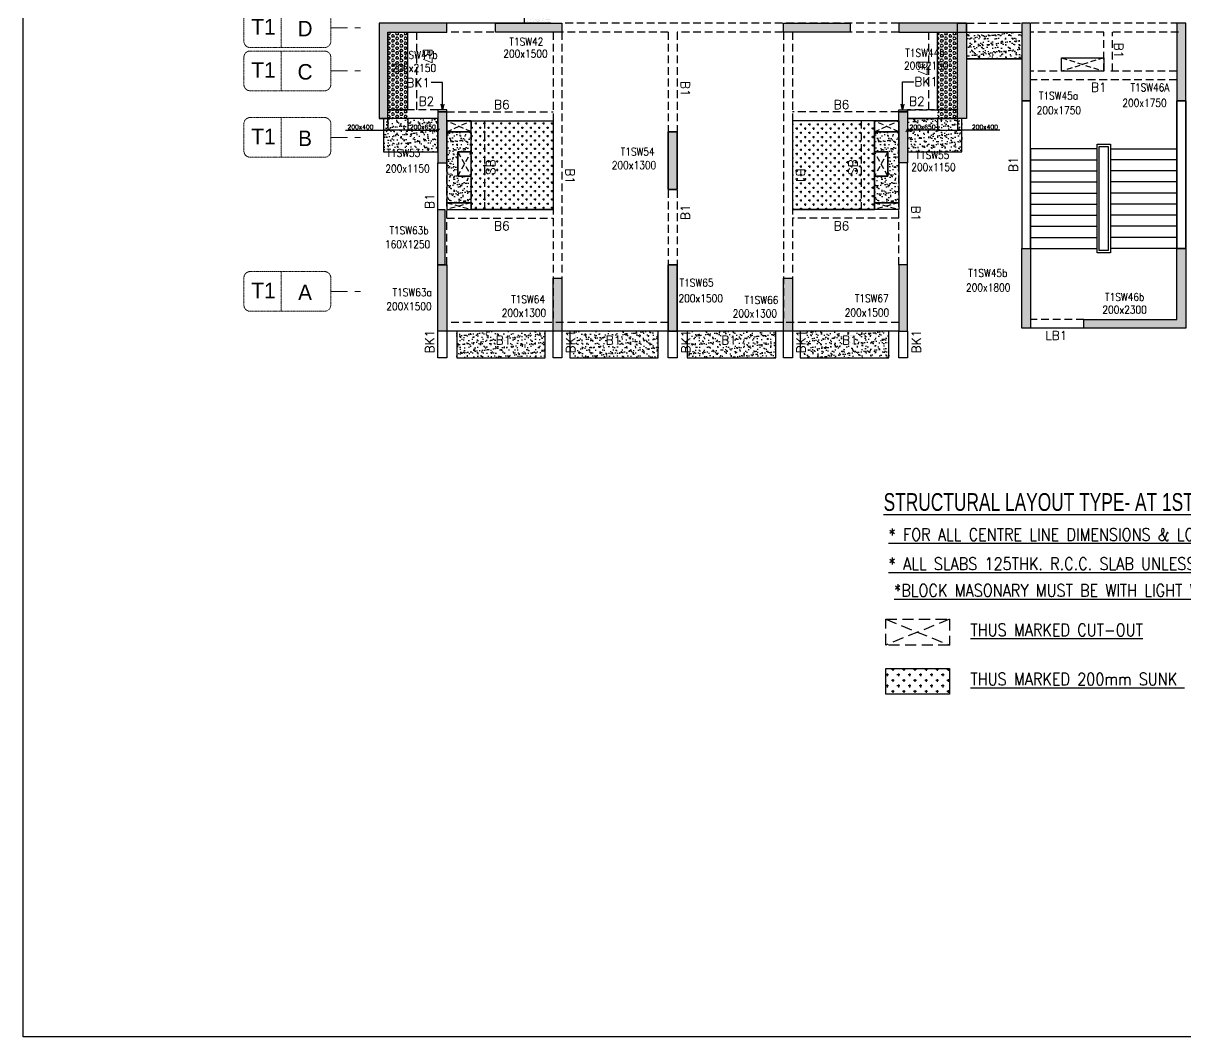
# Model space of a CAD drawing. Header units: millimetres. Extents: x 1078357 to 2594950, y -5122486 to -4636555.
# Drawn here: x 1220843 to 1247072, y -4684349 to -4661484 of the extents above; entities that cross this region are included whole.
import ezdxf
from ezdxf.enums import TextEntityAlignment as Align

# ---------------------------------------------------------------- set-up
doc = ezdxf.new("R2010")
doc.units = ezdxf.units.MM
doc.header["$PDMODE"] = 35
for name, pattern in [('CONTINOUS', [0]), ('DGN STYLE 7', [8.34, 3.75, -1.67, 1.25, -1.67]), ('HIDDEN', [0.375, 0.25, -0.125]), ('New Retail block$0$CONTINOUS', [0])]:
    doc.linetypes.add(name, pattern=pattern)
doc.layers.get('0').update_dxf_attribs({"lineweight": 0})
doc.layers.get('Defpoints').update_dxf_attribs({"lineweight": 0})
for name, color, linetype in [('B-200x325', 201, 'HIDDEN'), ('B-200x400', 44, 'HIDDEN'), ('DROP SLAB', 8, 'Continuous'), ('NON STR. RCC WALL', 6, 'Continuous'), ('S TEXT', 7, 'Continuous'), ('S-BEAM', 3, 'HIDDEN'), ('S-BEAM NO.', 6, 'Continuous'), ('S-COLUMN', 1, 'Continuous'), ('S-COLUMN_START', 4, 'Continuous'), ('S-CUTOUT', 8, 'HIDDEN'), ('S-LEGEND', 7, 'Continuous'), ('S-SLAB-PROJECTION', 54, 'New Retail block$0$CONTINOUS'), ('S-STAIR', 31, 'Continuous'), ('SLAB FOLD', 8, 'Continuous')]:
    doc.layers.add(name, color=color, linetype=linetype)
for name, color, linetype, lineweight in [('Boundary', 40, 'Continuous', 30), ('COL. NO.', 30, 'Continuous', 25), ('COL. SIZE', 7, 'Continuous', 25), ('DIM', 9, 'Continuous', 25), ('GRID LINE', 8, 'Continuous', 0), ('GRID NO', 8, 'DGN STYLE 7', 13), ('HATCH', 8, 'Continuous', 30)]:
    doc.layers.add(name, color=color, linetype=linetype, lineweight=lineweight)
doc.styles.add('Roman', font='romans')
doc.styles.add('ROMANS', font='romans.shx', dxfattribs={"width": 0.85})
doc.styles.add('SANSSERIF', font='sas_____.pfb')
doc.styles.get("Standard").update_dxf_attribs({"font": 'Adani Regular.ttf', "height": 500})
doc.dimstyles.new('HARESH', dxfattribs={"dimtxt": 150, "dimasz": 75, "dimexe": 0, "dimexo": 0, "dimgap": 25, "dimtad": 1, "dimdec": 0, "dimdsep": 46, "dimtxsty": 'Roman', "dimblk": 'OBLIQUE', "dimcen": 225, "dimdle": 25, "dimclrd": 2, "dimclre": 2, "dimclrt": 7, "dimadec": 8, "dimazin": 1, "dimtfac": 1, "dimtdec": 0, "dimtmove": 0, "dimatfit": 0, "dimfxl": 1, "dimlwd": -1, "dimlwe": -1, "dimarcsym": 0})
pattern_1 = [(180, (-961552.69, 4897509.017), (-7e-15, -54.99261315), [31.75, -63.5]), (300, (-961552.69, 4897509.017), (47.625, 27.49630658), [31.75, -63.5]), (240, (-961584.44, 4897509.017), (47.625, -27.49630658), [31.75, -63.5])]

# ---------------------------------------------------------------- blocks, each defined once
blk = doc.blocks.new('_Oblique')
at = {"color": 0, "linetype": 'ByBlock', "lineweight": -2}
blk.add_line((-0.5, -0.5), (0.5, 0.5), dxfattribs=at)
blk = doc.blocks.new('*D1111')
at = {"layer": 'Defpoints', "color": 0, "ltscale": 700, "transparency": 16777216}
for p in [(1229072, -4663634, 0), (1229522, -4663634, 0), (1229072, -4663900)]:
    blk.add_point(p, dxfattribs=at)
at = {"layer": 'DIM', "color": 2, "ltscale": 700, "transparency": 16777216}
for p, q in [((1229072, -4663634), (1229072, -4663900)), ((1229522, -4663634), (1229522, -4663900)), ((1228116, -4663900), (1229072, -4663900)), ((1229072, -4663900), (1228997, -4663900)), ((1229522, -4663900), (1229072, -4663900)), ((1229522, -4663900), (1229072, -4663900)), ((1229522, -4663900), (1229597, -4663900))]:
    blk.add_line(p, q, dxfattribs=at)
at = {"layer": 'DIM', "color": 2, "ltscale": 700, "transparency": 16777216, "xscale": 75, "yscale": 75, "zscale": 75}
blk.add_blockref('_Oblique', (1229072, -4663900), dxfattribs=at)
at = {"layer": 'DIM', "color": 2, "ltscale": 700, "transparency": 16777216, "xscale": 75, "yscale": 75, "zscale": 75, "rotation": 180}
blk.add_blockref('_Oblique', (1229522, -4663900), dxfattribs=at)
at = {"layer": 'DIM', "color": 7, "ltscale": 700, "transparency": 16777216, "insert": (1228452, -4663825), "char_height": 150, "attachment_point": 5, "style": 'Roman'}
blk.add_mtext('{\\H0.666667x;200x400}', dxfattribs=at)
blk = doc.blocks.new('*D1112')
at = {"layer": 'Defpoints', "color": 0, "ltscale": 700, "transparency": 16777216}
for p in [(1229522, -4663634), (1230197, -4663634, 0), (1230197, -4663900)]:
    blk.add_point(p, dxfattribs=at)
at = {"layer": 'DIM', "color": 2, "ltscale": 700, "transparency": 16777216}
for p, q in [((1229522, -4663634), (1229522, -4663900)), ((1230197, -4663634), (1230197, -4663900)), ((1229497, -4663900), (1230222, -4663900))]:
    blk.add_line(p, q, dxfattribs=at)
at = {"layer": 'DIM', "color": 2, "ltscale": 700, "transparency": 16777216, "xscale": 75, "yscale": 75, "zscale": 75, "rotation": 180}
blk.add_blockref('_Oblique', (1229522, -4663900), dxfattribs=at)
at = {"layer": 'DIM', "color": 2, "ltscale": 700, "transparency": 16777216, "xscale": 75, "yscale": 75, "zscale": 75}
blk.add_blockref('_Oblique', (1230197, -4663900), dxfattribs=at)
at = {"layer": 'DIM', "color": 7, "ltscale": 700, "transparency": 16777216, "insert": (1229859, -4663825), "char_height": 150, "attachment_point": 5, "style": 'Roman'}
blk.add_mtext('{\\H0.666667x;200x650}', dxfattribs=at)
blk = doc.blocks.new('*D1113')
at = {"layer": 'Defpoints', "color": 0, "ltscale": 700, "transparency": 16777216}
for p in [(1241471, -4663634, 0), (1241921, -4663634, 0), (1241921, -4663900)]:
    blk.add_point(p, dxfattribs=at)
at = {"layer": 'DIM', "color": 2, "ltscale": 700, "transparency": 16777216}
for p, q in [((1241471, -4663634), (1241471, -4663900)), ((1241921, -4663634), (1241921, -4663900)), ((1241471, -4663900), (1241396, -4663900)), ((1241471, -4663900), (1241921, -4663900)), ((1241471, -4663900), (1241921, -4663900)), ((1241921, -4663900), (1241996, -4663900)), ((1242878, -4663900), (1241921, -4663900))]:
    blk.add_line(p, q, dxfattribs=at)
at = {"layer": 'DIM', "color": 2, "ltscale": 700, "transparency": 16777216, "xscale": 75, "yscale": 75, "zscale": 75}
blk.add_blockref('_Oblique', (1241471, -4663900), dxfattribs=at)
at = {"layer": 'DIM', "color": 2, "ltscale": 700, "transparency": 16777216, "xscale": 75, "yscale": 75, "zscale": 75, "rotation": 180}
blk.add_blockref('_Oblique', (1241921, -4663900), dxfattribs=at)
at = {"layer": 'DIM', "color": 7, "ltscale": 700, "transparency": 16777216, "insert": (1242541, -4663825), "char_height": 150, "attachment_point": 5, "style": 'Roman'}
blk.add_mtext('{\\H0.666667x;200x400}', dxfattribs=at)
blk = doc.blocks.new('*D1114')
at = {"layer": 'Defpoints', "color": 0, "ltscale": 700, "transparency": 16777216}
for p in [(1240796, -4663634, 0), (1241471, -4663634), (1240796, -4663900)]:
    blk.add_point(p, dxfattribs=at)
at = {"layer": 'DIM', "color": 2, "ltscale": 700, "transparency": 16777216}
for p, q in [((1240796, -4663634), (1240796, -4663900)), ((1241471, -4663634), (1241471, -4663900)), ((1241496, -4663900), (1240771, -4663900))]:
    blk.add_line(p, q, dxfattribs=at)
at = {"layer": 'DIM', "color": 2, "ltscale": 700, "transparency": 16777216, "xscale": 75, "yscale": 75, "zscale": 75, "rotation": 180}
blk.add_blockref('_Oblique', (1240796, -4663900), dxfattribs=at)
at = {"layer": 'DIM', "color": 2, "ltscale": 700, "transparency": 16777216, "xscale": 75, "yscale": 75, "zscale": 75}
blk.add_blockref('_Oblique', (1241471, -4663900), dxfattribs=at)
at = {"layer": 'DIM', "color": 7, "ltscale": 700, "transparency": 16777216, "insert": (1241134, -4663825), "char_height": 150, "attachment_point": 5, "style": 'Roman'}
blk.add_mtext('{\\H0.666667x;200x650}', dxfattribs=at)
blk = doc.blocks.new('Tower grid nomenclature-ex')
at = {"layer": 'GRID NO'}
blk.add_lwpolyline([(-1250, -600), (1750, -600, 0.414214), (2000, -350), (2000, 750, 0.414214), (1750, 1000), (-1250, 1000, 0.414214), (-1500, 750), (-1500, -350, 0.414214)], format="xyb", close=True, dxfattribs=at)
blk.add_lwpolyline([(0, 1000), (0, -600)], dxfattribs=at)
at = {"layer": 'GRID NO', "flags": 8}
for p in [(-1235, 400), (1788, 400)]:
    blk.add_attdef('GRID', text='', height=625, dxfattribs=at).set_placement(p, align=Align.MIDDLE_CENTER)

msp = doc.modelspace()

# ---------------------------------------------------------------- hatches: boundary and pattern name
at = {"layer": 'DROP SLAB'}
h = msp.add_hatch(dxfattribs=at)
h.set_pattern_fill('CROSS', color=8, scale=15, angle=0.03079)
h.set_pattern_definition([(180.03079016, (-13006467.31, 56225363.92), (-95.19879988, -95.30117261), [47.625, -142.875]), (270.03079016, (-13006491.13, 56225387.72), (95.30117261, -95.19879988), [47.625, -142.875])])
h.paths.add_polyline_path([(1230946.6, -4663684.3), (1232796.5, -4663684.3), (1232796.5, -4665684.1), (1230946.6, -4665684.1)])
h = msp.add_hatch(dxfattribs=at)
h.set_pattern_fill('CROSS', color=8, scale=15, angle=0.03079)
h.set_pattern_definition([(180.03079016, (-11909242.59, 51541344.73), (-95.19879988, -95.30117261), [47.625, -142.875]), (270.03079016, (-11909266.42, 51541368.53), (95.30117261, -95.19879988), [47.625, -142.875])])
h.paths.add_polyline_path([(1240046.6, -4663684.3), (1238196.5, -4663684.3), (1238196.5, -4665684.1), (1240046.6, -4665684.1)])
at = {"layer": 'HATCH'}
h = msp.add_hatch(dxfattribs=at)
h.set_pattern_fill('AR-SAND', color=8, scale=3, angle=179.97015)
h.set_pattern_definition([(37.4701541, (-2684936.36, 14021804.97), (-4.72361136, 146.8264517), [0, -115.824, 0, -129.54, 0, -123.825]), (7.4701541, (-2684936.36, 14021804.97), (134.9689868, 214.9772528), [0, -62.484, 0, -104.394, 0, -40.005]), (327.4701541, (-2685030.08, 14021805.02), (237.2979035, 0.3075449), [0, -38.1, 0, -137.16, 0, -179.07]), (317.4701541, (-2685030.08, 14021805.02), (229.1017424, 66.759465), [0, -19.05, 0, -89.916, 0, -102.87])])
h.paths.add_polyline_path([(1232746.9, -4659484.5), (1232146.9, -4659484.5), (1232146.9, -4661484.5), (1232746.9, -4661484.5)])
at = {"layer": 'HATCH', "ltscale": 1000}
h = msp.add_hatch(dxfattribs=at)
h.set_pattern_fill('HEX', color=8, scale=10, angle=180)
h.set_pattern_definition(pattern_1)
h.paths.add_polyline_path([(1229521.8, -4661695), (1229071.7, -4661695), (1229071.7, -4663634.2), (1229521.8, -4663634.2)])
h = msp.add_hatch(dxfattribs=at)
h.set_pattern_fill('HEX', color=8, scale=10, angle=180)
h.set_pattern_definition(pattern_1)
h.paths.add_polyline_path([(1241921.4, -4663634.4), (1241471.4, -4663634.4), (1241471.7, -4661684.4), (1241921.7, -4661684.4)])
at = {"layer": 'HATCH'}
h = msp.add_hatch(dxfattribs=at)
h.set_pattern_fill('AR-SAND', color=8, scale=3, angle=179.97015)
h.set_pattern_definition([(37.4701541, (-2694911.36, 14021004.97), (-4.72361136, 146.8264517), [0, -115.824, 0, -129.54, 0, -123.825]), (7.4701541, (-2694911.36, 14021004.97), (134.9689868, 214.9772528), [0, -62.484, 0, -104.394, 0, -40.005]), (327.4701541, (-2695005.08, 14021005.02), (237.2979035, 0.3075449), [0, -38.1, 0, -137.16, 0, -179.07]), (317.4701541, (-2695005.08, 14021005.02), (229.1017424, 66.759465), [0, -19.05, 0, -89.916, 0, -102.87])])
h.paths.add_polyline_path([(1243371.9, -4661684.3), (1242121.9, -4661684.3), (1242121.9, -4662284.5), (1243371.9, -4662284.5)])
h = msp.add_hatch(dxfattribs=at)
h.set_pattern_fill('AR-SAND', color=8, scale=3, angle=179.97015)
h.set_pattern_definition([(37.4701541, (-2695436.37, 14019055.06), (-4.72361136, 146.8264517), [0, -115.824, 0, -129.54, 0, -123.825]), (7.4701541, (-2695436.37, 14019055.06), (134.9689868, 214.9772528), [0, -62.484, 0, -104.394, 0, -40.005]), (327.4701541, (-2695530.1, 14019055.11), (237.2979035, 0.3075449), [0, -38.1, 0, -137.16, 0, -179.07]), (317.4701541, (-2695530.1, 14019055.1), (229.1017424, 66.759465), [0, -19.05, 0, -89.916, 0, -102.87])])
h.paths.add_polyline_path([(1230196.9, -4663634.3), (1228971.6, -4663634.3), (1228971.6, -4664384.3), (1230196.9, -4664384.3)])
h = msp.add_hatch(dxfattribs=at)
h.set_pattern_fill('AR-SAND', color=8, scale=3, angle=179.97015)
h.set_pattern_definition([(37.4701541, (-2707261.37, 14019055.05), (-4.72361136, 146.8264517), [0, -115.824, 0, -129.54, 0, -123.825]), (7.4701541, (-2707261.37, 14019055.05), (134.9689868, 214.9772528), [0, -62.484, 0, -104.394, 0, -40.005]), (327.4701541, (-2707355.1, 14019055.1), (237.2979035, 0.3075449), [0, -38.1, 0, -137.16, 0, -179.07]), (317.4701541, (-2707355.1, 14019055.1), (229.1017424, 66.759465), [0, -19.05, 0, -89.916, 0, -102.87])])
h.paths.add_polyline_path([(1242021.6, -4663634.4), (1240796.9, -4663634.4), (1240796.9, -4664384.3), (1242021.6, -4664384.3)])
h = msp.add_hatch(dxfattribs=at)
h.set_pattern_fill('AR-SAND', color=8, scale=3, angle=180.02985)
h.set_pattern_definition([(37.47015413, (-3791436.41, 18703074.26), (-4.72361136, 146.8264517), [0, -115.824, 0, -129.54, 0, -123.825]), (7.4701541, (-3791436.4, 18703074.26), (134.9689868, 214.9772528), [0, -62.484, 0, -104.394, 0, -40.005]), (327.4701541, (-3791530.13, 18703074.31), (237.2979035, 0.3075449), [0, -38.1, 0, -137.16, 0, -179.07]), (317.4701541, (-3791530.13, 18703074.3), (229.1017424, 66.759465), [0, -19.05, 0, -89.916, 0, -102.87])])
h.paths.add_polyline_path([(1230396.6, -4665534.4), (1230946.6, -4665534.4), (1230946.6, -4664934.3), (1230646.6, -4664934.3), (1230646.6, -4664384.4), (1230946.6, -4664384.4), (1230946.6, -4663934.4), (1230396.6, -4663934.4)])
h = msp.add_hatch(dxfattribs=at)
h.set_pattern_fill('AR-SAND', color=8, scale=3, angle=359.97015)
h.set_pattern_definition([(37.47015413, (-3781786.62, 18703074.26), (-4.72361136, 146.8264517), [0, -115.824, 0, -129.54, 0, -123.825]), (7.4701541, (-3781786.62, 18703074.26), (134.9689868, 214.9772528), [0, -62.484, 0, -104.394, 0, -40.005]), (327.4701541, (-3781880.35, 18703074.31), (237.2979035, 0.3075449), [0, -38.1, 0, -137.16, 0, -179.07]), (317.4701541, (-3781880.35, 18703074.3), (229.1017424, 66.759465), [0, -19.05, 0, -89.916, 0, -102.87])])
h.paths.add_polyline_path([(1240596.5, -4665534.4), (1240046.5, -4665534.4), (1240046.5, -4664934.3), (1240346.5, -4664934.3), (1240346.5, -4664384.4), (1240046.5, -4664384.4), (1240046.5, -4663934.4), (1240596.5, -4663934.4)])
h = msp.add_hatch(dxfattribs=at)
h.set_pattern_fill('AR-SAND', color=8, scale=3, angle=179.97015)
h.set_pattern_definition([(37.47015413, (-3784911.08, 18703074.25), (-4.72361136, 146.8264517), [0, -115.824, 0, -129.54, 0, -123.825]), (7.4701541, (-3784911.08, 18703074.25), (134.9689868, 214.9772528), [0, -62.484, 0, -104.394, 0, -40.005]), (327.4701541, (-3785004.81, 18703074.3), (237.2979035, 0.3075449), [0, -38.1, 0, -137.16, 0, -179.07]), (317.4701541, (-3785004.81, 18703074.3), (229.1017424, 66.759465), [0, -19.05, 0, -89.916, 0, -102.87])])
h.paths.add_polyline_path([(1232621.9, -4668434.4), (1230621.9, -4668434.4), (1230621.9, -4669034.4), (1232621.9, -4669034.4)])
h = msp.add_hatch(dxfattribs=at)
h.set_pattern_fill('AR-SAND', color=8, scale=3, angle=179.97015)
h.set_pattern_definition([(37.47015413, (-3787461.08, 18703074.25), (-4.72361136, 146.8264517), [0, -115.824, 0, -129.54, 0, -123.825]), (7.4701541, (-3787461.08, 18703074.25), (134.9689868, 214.9772528), [0, -62.484, 0, -104.394, 0, -40.005]), (327.4701541, (-3787554.81, 18703074.3), (237.2979035, 0.3075449), [0, -38.1, 0, -137.16, 0, -179.07]), (317.4701541, (-3787554.81, 18703074.3), (229.1017424, 66.759465), [0, -19.05, 0, -89.916, 0, -102.87])])
h.paths.add_polyline_path([(1235171.9, -4668434.4), (1233171.9, -4668434.4), (1233171.9, -4669034.4), (1235171.9, -4669034.4)])
h = msp.add_hatch(dxfattribs=at)
h.set_pattern_fill('AR-SAND', color=8, scale=3, angle=179.97015)
h.set_pattern_definition([(37.47015413, (-3790111.08, 18703074.25), (-4.72361136, 146.8264517), [0, -115.824, 0, -129.54, 0, -123.825]), (7.4701541, (-3790111.08, 18703074.25), (134.9689868, 214.9772528), [0, -62.484, 0, -104.394, 0, -40.005]), (327.4701541, (-3790204.81, 18703074.3), (237.2979035, 0.3075449), [0, -38.1, 0, -137.16, 0, -179.07]), (317.4701541, (-3790204.81, 18703074.3), (229.1017424, 66.759465), [0, -19.05, 0, -89.916, 0, -102.87])])
h.paths.add_polyline_path([(1237821.9, -4668434.4), (1235821.9, -4668434.4), (1235821.9, -4669034.4), (1237821.9, -4669034.4)])
h = msp.add_hatch(dxfattribs=at)
h.set_pattern_fill('AR-SAND', color=8, scale=3, angle=179.97015)
h.set_pattern_definition([(37.47015413, (-3792661.08, 18703074.25), (-4.72361136, 146.8264517), [0, -115.824, 0, -129.54, 0, -123.825]), (7.4701541, (-3792661.08, 18703074.25), (134.9689868, 214.9772528), [0, -62.484, 0, -104.394, 0, -40.005]), (327.4701541, (-3792754.81, 18703074.3), (237.2979035, 0.3075449), [0, -38.1, 0, -137.16, 0, -179.07]), (317.4701541, (-3792754.81, 18703074.3), (229.1017424, 66.759465), [0, -19.05, 0, -89.916, 0, -102.87])])
h.paths.add_polyline_path([(1240371.9, -4668434.4), (1238371.9, -4668434.4), (1238371.9, -4669034.4), (1240371.9, -4669034.4)])
at = {"layer": 'HATCH', "ltscale": 1000}
h = msp.add_hatch(dxfattribs=at)
h.set_pattern_fill('CROSS', color=8, scale=500, angle=180)
h.set_pattern_definition([(180, (2719118.66, -4078935.1), (-125, -125), [62.5, -187.5]), (270, (2719087.41, -4078903.85), (125, -125), [62.5, -187.5])])
h.paths.add_polyline_path([(1240302.9, -4676040), (1241738.4, -4676040), (1241738.4, -4676621.4), (1240302.9, -4676621.4)])
at = {"layer": 'S-COLUMN', "lineweight": 25, "extrusion": (1.00316e-06, -2.11765e-11, 1)}
h = msp.add_hatch(color=1, dxfattribs=at)
h.dxf.hatch_style = 1
h.paths.add_polyline_path([(1229071.7, -4661684.4), (1230396.7, -4661684.4), (1230396.7, -4661484.4), (1228871.7, -4661484.4), (1228871.7, -4663634.4), (1229071.7, -4663634.4)])
at = {"layer": 'S-COLUMN', "lineweight": 25}
h = msp.add_hatch(color=1, dxfattribs=at)
h.dxf.hatch_style = 1
h.paths.add_polyline_path([(1231496.7, -4661484.4), (1232996.7, -4661484.4), (1232996.7, -4661684.4), (1231496.7, -4661684.4)])
h = msp.add_hatch(color=1, dxfattribs=at)
h.dxf.hatch_style = 1
h.paths.add_polyline_path([(1237996.7, -4661484.4), (1239496.7, -4661484.4), (1239496.7, -4661684.4), (1237996.7, -4661684.4)])
h = msp.add_hatch(color=1, dxfattribs=at)
h.dxf.hatch_style = 1
h.paths.add_polyline_path([(1241921.7, -4661484.4), (1242121.7, -4661484.4), (1242121.7, -4663634.4), (1241921.7, -4663634.4)])
h = msp.add_hatch(color=1, dxfattribs=at)
h.dxf.hatch_style = 1
h.paths.add_polyline_path([(1243571.7, -4663234.4), (1243571.7, -4661484.4), (1243371.7, -4661484.4), (1243371.7, -4663234.4), (1243571.7, -4663234.4)], is_closed=False)
h = msp.add_hatch(color=1, dxfattribs=at)
h.dxf.hatch_style = 1
h.paths.add_polyline_path([(1246871.7, -4661484.4), (1246871.7, -4663234.4), (1247071.7, -4663234.4), (1247071.7, -4661484.4), (1246871.7, -4661484.4)], is_closed=False)
at = {"layer": 'S-COLUMN', "lineweight": 25, "extrusion": (1.00316e-06, -2.11765e-11, 1)}
h = msp.add_hatch(color=1, dxfattribs=at)
h.dxf.hatch_style = 1
h.paths.add_polyline_path([(1230396.7, -4663484.4), (1230196.7, -4663484.4), (1230196.7, -4664634.4), (1230396.7, -4664634.4)])
at = {"layer": 'S-COLUMN', "lineweight": 25, "extrusion": (-1.00316e-06, -1.91639e-11, 1)}
h = msp.add_hatch(color=1, dxfattribs=at)
h.dxf.hatch_style = 1
h.paths.add_polyline_path([(1240596.7, -4663484.4), (1240796.7, -4663484.4), (1240796.7, -4664634.4), (1240596.7, -4664634.4)])
at = {"layer": 'S-COLUMN', "lineweight": 25, "extrusion": (1.00316e-06, -2.11765e-11, 1)}
h = msp.add_hatch(color=1, dxfattribs=at)
h.dxf.hatch_style = 1
h.paths.add_polyline_path([(1235596.7, -4663934.4), (1235396.7, -4663934.4), (1235396.7, -4665234.4), (1235596.7, -4665234.4)])
at = {"layer": 'S-COLUMN', "lineweight": 25, "extrusion": (-1.00316e-06, -1.91639e-11, 1)}
h = msp.add_hatch(color=1, dxfattribs=at)
h.dxf.hatch_style = 1
h.paths.add_polyline_path([(1235396.7, -4663934.4), (1235596.7, -4663934.4), (1235596.7, -4665234.4), (1235396.7, -4665234.4)])
at = {"layer": 'S-COLUMN', "lineweight": 25, "extrusion": (1.00316e-06, -2.11765e-11, 1)}
h = msp.add_hatch(color=1, dxfattribs=at)
h.dxf.hatch_style = 1
h.paths.add_polyline_path([(1230356.7, -4666934.4), (1230196.7, -4666934.4), (1230196.7, -4665684.2), (1230356.7, -4665684.2)])
at = {"layer": 'S-COLUMN', "lineweight": 25}
h = msp.add_hatch(color=1, dxfattribs=at)
h.dxf.hatch_style = 1
h.paths.add_polyline_path([(1243571.7, -4668364.4), (1243571.7, -4666564.4), (1243371.7, -4666564.4), (1243371.7, -4668364.4)])
h = msp.add_hatch(color=1, dxfattribs=at)
h.dxf.hatch_style = 1
h.paths.add_polyline_path([(1247071.7, -4668364.4), (1247071.7, -4666564.4), (1246871.7, -4666564.4), (1246871.7, -4668164.4), (1244771.7, -4668164.4), (1244771.7, -4668364.4)])
at = {"layer": 'S-COLUMN', "lineweight": 25, "extrusion": (1.00316e-06, -2.11765e-11, 1)}
h = msp.add_hatch(color=1, dxfattribs=at)
h.dxf.hatch_style = 1
h.paths.add_polyline_path([(1230396.7, -4668434.4), (1230196.7, -4668434.4), (1230196.7, -4666934.4), (1230396.7, -4666934.4)])
at = {"layer": 'S-COLUMN', "lineweight": 25, "extrusion": (-1.00316e-06, -1.91639e-11, 1)}
h = msp.add_hatch(color=1, dxfattribs=at)
h.dxf.hatch_style = 1
h.paths.add_polyline_path([(1235396.7, -4668434.4), (1235596.7, -4668434.4), (1235596.7, -4666934.4), (1235396.7, -4666934.4)])
at = {"layer": 'S-COLUMN', "lineweight": 25, "extrusion": (1.00316e-06, -2.11765e-11, 1)}
h = msp.add_hatch(color=1, dxfattribs=at)
h.dxf.hatch_style = 1
h.paths.add_polyline_path([(1235596.7, -4668434.4), (1235396.7, -4668434.4), (1235396.7, -4666934.4), (1235596.7, -4666934.4)])
at = {"layer": 'S-COLUMN', "lineweight": 25, "extrusion": (-1.00316e-06, -1.91639e-11, 1)}
h = msp.add_hatch(color=1, dxfattribs=at)
h.dxf.hatch_style = 1
h.paths.add_polyline_path([(1240596.7, -4668434.4), (1240796.7, -4668434.4), (1240796.7, -4666934.4), (1240596.7, -4666934.4)])
at = {"layer": 'S-COLUMN', "lineweight": 25}
h = msp.add_hatch(color=1, dxfattribs=at)
h.dxf.hatch_style = 1
h.paths.add_polyline_path([(1232996.7, -4667234.4), (1232996.7, -4668434.4), (1232796.7, -4668434.4), (1232796.7, -4667234.4)])
h = msp.add_hatch(color=1, dxfattribs=at)
h.dxf.hatch_style = 1
h.paths.add_polyline_path([(1238196.7, -4667234.4), (1238196.7, -4668434.4), (1237996.7, -4668434.4), (1237996.7, -4667234.4)])
at = {"layer": 'S-COLUMN_START', "lineweight": 25}
h = msp.add_hatch(color=256, dxfattribs=at)
h.dxf.hatch_style = 1
h.paths.add_polyline_path([(1240596.7, -4661684.4), (1242121.7, -4661684.4), (1242121.7, -4661484.4), (1240596.7, -4661484.4)])

# ---------------------------------------------------------------- linework, layer by layer
at = {"layer": 'B-200x400', "linetype": 'HIDDEN', "ltscale": 500}
for p, q in [((1229521.8, -4663434.4, 0), (1229071.8, -4663434.4, 0)), ((1241471.4, -4663434.4, 0), (1241921.4, -4663434.4, 0))]:
    msp.add_line(p, q, dxfattribs=at)
at = {"layer": 'B-200x400', "linetype": 'ByBlock', "ltscale": 500}
for p, q in [((1229521.8, -4663634.4, 0), (1229071.8, -4663634.4, 0)), ((1241471.4, -4663634.4, 0), (1241921.4, -4663634.4, 0))]:
    msp.add_line(p, q, dxfattribs=at)
at = {"layer": 'Boundary', "ltscale": 700, "elevation": 0}
msp.add_lwpolyline([(1220842.9, -4636994.1), (1327544.7, -4636994.1), (1327544.7, -4684348.8), (1220842.9, -4684348.8)], close=True, dxfattribs=at)
at = {"layer": 'DROP SLAB', "color": 3, "linetype": 'CONTINOUS', "ltscale": 500, "elevation": 0}
for points in [[(1244271.9, -4662264.3), (1245221.9, -4662264.3), (1245221.9, -4662564.4), (1244271.9, -4662564.4)], [(1230396.8, -4663934.4), (1230946.6, -4663934.4), (1230946.6, -4663684.4), (1230396.8, -4663684.4)], [(1230946.6, -4663684.3), (1232796.5, -4663684.3), (1232796.5, -4665684.1), (1230946.6, -4665684.1)], [(1240046.6, -4663684.3), (1238196.5, -4663684.3), (1238196.5, -4665684.1), (1240046.6, -4665684.1)], [(1240596.4, -4663934.4), (1240046.5, -4663934.4), (1240046.5, -4663684.4), (1240596.4, -4663684.4)], [(1230646.6, -4664934.4), (1230946.6, -4664934.4), (1230946.6, -4664384.4), (1230646.6, -4664384.4)], [(1240346.5, -4664934.4), (1240046.5, -4664934.4), (1240046.5, -4664384.4), (1240346.5, -4664384.4)], [(1230396.6, -4665684.1), (1230946.6, -4665684.1), (1230946.6, -4665534.4), (1230396.6, -4665534.4)], [(1240596.5, -4665684.1), (1240046.5, -4665684.1), (1240046.5, -4665534.4), (1240596.5, -4665534.4)]]:
    msp.add_lwpolyline(points, close=True, dxfattribs=at)
at = {"layer": 'GRID LINE', "linetype": 'DGN STYLE 7', "ltscale": 100, "elevation": 0}
for points in [[(1227781.5, -4661584.3), (1228588.5, -4661584.3)], [(1227781.5, -4662559.3), (1228588.5, -4662559.3)], [(1227781.5, -4664059.3), (1228588.5, -4664059.3)], [(1227781.5, -4667534.3), (1228588.5, -4667534.3)]]:
    msp.add_lwpolyline(points, dxfattribs=at)
at = {"layer": 'NON STR. RCC WALL', "elevation": 0}
for points in [[(1243571.4, -4666564.4), (1243571.7, -4663234.4), (1243372.2, -4663234.4), (1243371.9, -4666564.4)], [(1247071.4, -4666564.4), (1247071.7, -4663234.4), (1246872.2, -4663234.4), (1246871.9, -4666564.4)]]:
    msp.add_lwpolyline(points, close=True, dxfattribs=at)
at = {"layer": 'S-BEAM', "linetype": 'CONTINOUS', "ltscale": 700}
for p, q in [((1232746.9, -4661484.4, 0), (1230396.9, -4661484.4, 0)), ((1242121.8, -4661684.3, 0), (1243371.8, -4661684.3, 0)), ((1230196.9, -4663634.3, 0), (1228871.9, -4663634.3, 0)), ((1230196.6, -4663634.4, 0), (1229521.8, -4663634.4, 0)), ((1240796.6, -4663634.4, 0), (1241471.4, -4663634.4, 0)), ((1230196.9, -4666934.3, 0), (1230196.9, -4664634.3, 0)), ((1240796.9, -4666934.3, 0), (1240796.9, -4664634.3, 0)), ((1230196.6, -4669034.4, 0), (1230196.6, -4668434.4, 0)), ((1230396.6, -4668434.4, 0), (1230396.6, -4669034.4, 0)), ((1235396.9, -4668434.3, 0), (1230396.9, -4668434.3, 0)), ((1232796.6, -4669034.4, 0), (1232796.6, -4668434.4, 0)), ((1232996.6, -4668434.4, 0), (1232996.6, -4669034.4, 0)), ((1235396.6, -4669034.3, 0), (1235396.6, -4668434.3, 0)), ((1235596.6, -4668434.3, 0), (1235596.6, -4669034.3, 0)), ((1240596.9, -4668434.3, 0), (1235596.9, -4668434.3, 0)), ((1237996.6, -4669034.4, 0), (1237996.6, -4668434.4, 0)), ((1238196.6, -4668434.4, 0), (1238196.6, -4669034.4, 0)), ((1240596.6, -4669034.4, 0), (1240596.6, -4668434.4, 0)), ((1240796.6, -4668434.4, 0), (1240796.6, -4669034.4, 0)), ((1244771.9, -4668364.3, 0), (1243571.9, -4668364.3, 0)), ((1230396.6, -4669034.4, 0), (1230196.6, -4669034.4, 0)), ((1232996.6, -4669034.4, 0), (1232796.6, -4669034.4, 0)), ((1235596.6, -4669034.3, 0), (1235396.6, -4669034.3, 0)), ((1238196.6, -4669034.4, 0), (1237996.6, -4669034.4, 0)), ((1240796.6, -4669034.4, 0), (1240596.6, -4669034.4, 0))]:
    msp.add_line(p, q, dxfattribs=at)
at = {"layer": 'S-BEAM', "linetype": 'HIDDEN', "ltscale": 700}
for p, q in [((1240596.9, -4661484.4, 0), (1233046.9, -4661484.4, 0)), ((1242121.8, -4661484.3, 0), (1243371.8, -4661484.3, 0)), ((1246911.9, -4661484.3, 0), (1243571.9, -4661484.3, 0)), ((1235396.9, -4661684.4, 0), (1230396.9, -4661684.4, 0)), ((1232796.9, -4661684.4, 0), (1232796.9, -4668134.3, 0)), ((1232996.9, -4661684.4, 0), (1232996.9, -4668134.3, 0)), ((1235396.9, -4661684.4, 0), (1235396.9, -4663934.3, 0)), ((1240596.9, -4661684.4, 0), (1235596.9, -4661684.4, 0)), ((1235596.9, -4661684.4, 0), (1235596.9, -4663934.3, 0)), ((1237996.9, -4661684.4, 0), (1237996.9, -4668134.3, 0)), ((1238196.9, -4661684.4, 0), (1238196.9, -4668134.3, 0)), ((1245221.9, -4661684.3, 0), (1243571.9, -4661684.3, 0)), ((1245221.9, -4662564.4, 0), (1245221.9, -4661684.3, 0)), ((1246911.9, -4661684.3, 0), (1245371.9, -4661684.3, 0)), ((1245421.9, -4662564.4, 0), (1245421.9, -4661684.3, 0)), ((1245221.9, -4662564.4, 0), (1243571.9, -4662564.4, 0)), ((1246871.9, -4662564.4, 0), (1245371.9, -4662564.4, 0)), ((1246871.9, -4662764.4, 0), (1243571.9, -4662764.4, 0)), ((1230196.9, -4663434.3, 0), (1229071.9, -4663434.3, 0)), ((1230196.6, -4663434.4, 0), (1229521.8, -4663434.4, 0)), ((1240796.6, -4663434.4, 0), (1241471.4, -4663434.4, 0)), ((1241921.9, -4663434.4, 0), (1240796.9, -4663434.4, 0)), ((1230946.4, -4663684.6, 0), (1230946.4, -4665684.4, 0)), ((1231246.4, -4663684.6, 0), (1231246.4, -4665684.4, 0)), ((1239746.5, -4663684.3, 0), (1239746.5, -4665684.1, 0)), ((1235396.9, -4663934.3, 0), (1235396.9, -4666934.3, 0)), ((1235596.9, -4663934.3, 0), (1235596.9, -4666934.3, 0)), ((1230396.9, -4666934.3, 0), (1230396.9, -4664634.3, 0)), ((1240596.9, -4666934.3, 0), (1240596.9, -4664634.3, 0)), ((1244771.9, -4668164.3, 0), (1243571.9, -4668164.3, 0)), ((1235396.9, -4668234.3, 0), (1230396.9, -4668234.3, 0)), ((1240596.9, -4668234.3, 0), (1235596.9, -4668234.3, 0))]:
    msp.add_line(p, q, dxfattribs=at)
at = {"layer": 'S-BEAM', "linetype": 'Continuous', "ltscale": 700}
for p, q in [((1229521.8, -4663434.4, 0), (1229521.8, -4661695, 0)), ((1241471.4, -4663434.4, 0), (1241471.4, -4661695, 0)), ((1240796.5, -4663484.2, 0), (1240796.5, -4663434.2, 0)), ((1230396.8, -4663684.3, 0), (1232796.6, -4663684.3, 0)), ((1240596.4, -4663684.3, 0), (1238196.6, -4663684.3, 0)), ((1240046.6, -4665684.1, 0), (1240046.6, -4663684.3, 0)), ((1242121.9, -4663634.4, 0), (1240796.9, -4663634.4, 0)), ((1230396.6, -4665684.1, 0), (1232796.6, -4665684.1, 0)), ((1240596.6, -4665684.1, 0), (1238196.6, -4665684.1, 0))]:
    msp.add_line(p, q, dxfattribs=at)
at = {"layer": 'S-BEAM', "ltscale": 700}
for p, q in [((1229721.8, -4663434.4, 0), (1229721.8, -4661684.4, 0)), ((1241271.4, -4663434.4, 0), (1241271.4, -4661684.4, 0)), ((1230396.8, -4663484.3, 0), (1232796.6, -4663484.3, 0)), ((1240596.4, -4663484.3, 0), (1238196.6, -4663484.3, 0)), ((1230196.6, -4664434.3, 0), (1230196.6, -4664434.3, 0)), ((1230196.9, -4664434.3, 0), (1230196.9, -4664434.3, 0)), ((1230196.6, -4664634.3, 0), (1230197.3, -4664634.3, 0)), ((1230196.9, -4664634.3, 0), (1230197.6, -4664634.3, 0)), ((1230396.6, -4665884.1, 0), (1232796.6, -4665884.1, 0)), ((1240596.6, -4665884.1, 0), (1238196.6, -4665884.1, 0))]:
    msp.add_line(p, q, dxfattribs=at)
at = {"layer": 'S-BEAM', "linetype": 'ByBlock', "ltscale": 700}
msp.add_line((1240046.5, -4663684.3, 0), (1240046.5, -4665684.1, 0), dxfattribs=at)
at = {"layer": 'S-BEAM', "linetype": 'Continuous', "ltscale": 700, "elevation": 0}
for points in [[(1230397, -4663434), (1230196.9, -4663434), (1230196.9, -4663484.2), (1230397, -4663484.2)], [(1240796.9, -4663484.2), (1240596.9, -4663484.2), (1240596.9, -4663434), (1240796.9, -4663434)], [(1243571.7, -4663234.4), (1243371.7, -4663234.4), (1243371.7, -4666564.4), (1243571.7, -4666564.4)], [(1246871.7, -4663234.4), (1247071.7, -4663234.4), (1247071.7, -4666564.4), (1246871.7, -4666564.4)]]:
    msp.add_lwpolyline(points, close=True, dxfattribs=at)
at = {"layer": 'S-COLUMN', "color": 1, "lineweight": 25}
msp.add_line((1243371.7, -4663234.4, 0), (1243571.7, -4663234.4, 0), dxfattribs=at)
at = {"layer": 'S-COLUMN', "color": 1, "lineweight": 25, "extrusion": (1.00316e-06, -2.11765e-11, 1), "elevation": 1.2}
msp.add_lwpolyline([(1229071.7, -4661684.4), (1230396.7, -4661684.4), (1230396.7, -4661484.4), (1228871.7, -4661484.4), (1228871.7, -4663634.4), (1229071.7, -4663634.4), (1229071.7, -4661684.4)], dxfattribs=at)
at = {"layer": 'S-COLUMN', "color": 1, "lineweight": 25, "elevation": 0}
for points in [[(1231496.7, -4661484.4), (1232996.7, -4661484.4), (1232996.7, -4661684.4), (1231496.7, -4661684.4)], [(1237996.7, -4661484.4), (1239496.7, -4661484.4), (1239496.7, -4661684.4), (1237996.7, -4661684.4)], [(1241921.7, -4661484.4), (1242121.7, -4661484.4), (1242121.7, -4663634.4), (1241921.7, -4663634.4)], [(1243571.7, -4663234.4), (1243571.7, -4661484.4), (1243371.7, -4661484.4), (1243371.7, -4663234.4)], [(1241921.7, -4661684.4), (1242121.7, -4661684.4), (1242121.7, -4663634.4), (1241921.7, -4663634.4)], [(1232796.7, -4667234.4), (1232996.7, -4667234.4), (1232996.7, -4668434.4), (1232796.7, -4668434.4)], [(1237996.7, -4667234.5), (1238196.7, -4667234.5), (1238196.7, -4668434.4), (1237996.7, -4668434.4)]]:
    msp.add_lwpolyline(points, close=True, dxfattribs=at)
for points in [[(1246871.7, -4661484.4), (1246871.7, -4663234.4), (1247071.7, -4663234.4), (1247071.7, -4661484.4), (1246871.7, -4661484.4)], [(1243571.7, -4666564.4), (1243571.7, -4668364.4), (1243371.7, -4668364.4), (1243371.7, -4666564.4), (1243571.7, -4666564.4)], [(1247071.7, -4666564.4), (1247071.7, -4668364.4), (1244771.7, -4668364.4), (1244771.7, -4668164.4), (1246871.7, -4668164.4), (1246871.7, -4666564.4), (1247071.7, -4666564.4)]]:
    msp.add_lwpolyline(points, dxfattribs=at)
at = {"layer": 'S-COLUMN', "color": 1, "lineweight": 25, "extrusion": (1.00316e-06, -2.11765e-11, 1), "elevation": 1.2}
for points in [[(1230396.7, -4663484.4), (1230196.7, -4663484.4), (1230196.7, -4664634.4), (1230396.7, -4664634.4)], [(1235596.7, -4663934.4), (1235396.7, -4663934.4), (1235396.7, -4665234.4), (1235596.7, -4665234.4)], [(1230356.7, -4666934.4), (1230196.7, -4666934.4), (1230196.7, -4665684.2), (1230356.7, -4665684.2)], [(1230396.7, -4668434.4), (1230196.7, -4668434.4), (1230196.7, -4666934.4), (1230396.7, -4666934.4)], [(1235596.7, -4668434.4), (1235396.7, -4668434.4), (1235396.7, -4666934.4), (1235596.7, -4666934.4)]]:
    msp.add_lwpolyline(points, close=True, dxfattribs=at)
at = {"layer": 'S-COLUMN', "color": 1, "lineweight": 25, "extrusion": (-1.00316e-06, -1.91639e-11, 1), "elevation": -1.2}
for points in [[(1240596.7, -4663484.4), (1240796.7, -4663484.4), (1240796.7, -4664634.4), (1240596.7, -4664634.4)], [(1235396.7, -4663934.4), (1235596.7, -4663934.4), (1235596.7, -4665234.4), (1235396.7, -4665234.4)], [(1235396.7, -4668434.4), (1235596.7, -4668434.4), (1235596.7, -4666934.4), (1235396.7, -4666934.4)], [(1240596.7, -4668434.4), (1240796.7, -4668434.4), (1240796.7, -4666934.4), (1240596.7, -4666934.4)]]:
    msp.add_lwpolyline(points, close=True, dxfattribs=at)
at = {"layer": 'S-COLUMN_START', "color": 4, "lineweight": 25, "elevation": 0}
msp.add_lwpolyline([(1240596.7, -4661684.4), (1242121.7, -4661684.4), (1242121.7, -4661484.4), (1240596.7, -4661484.4)], close=True, dxfattribs=at)
at = {"layer": 'S-CUTOUT', "ltscale": 500}
for p, q in [((1244271.9, -4662264.3, 0), (1245221.9, -4662564.3, 0)), ((1245221.9, -4662264.3, 0), (1244271.9, -4662564.3, 0)), ((1230396.6, -4663934.4, 0), (1230946.6, -4663684.3, 0)), ((1230946.6, -4663934.4, 0), (1230396.8, -4663684.3, 0)), ((1240596.5, -4663934.4, 0), (1240046.5, -4663684.3, 0)), ((1240046.5, -4663934.4, 0), (1240596.4, -4663684.3, 0)), ((1230646.6, -4664934.4, 0), (1230946.6, -4664384.4, 0)), ((1230646.6, -4664384.4, 0), (1230946.6, -4664934.3, 0)), ((1240346.5, -4664934.4, 0), (1240046.5, -4664384.4, 0)), ((1240346.5, -4664384.4, 0), (1240046.5, -4664934.3, 0)), ((1230396.6, -4665534.4, 0), (1230946.6, -4665684.1, 0)), ((1230946.6, -4665534.4, 0), (1230397.4, -4665684.1, 0)), ((1240596.5, -4665534.4, 0), (1240046.5, -4665684.1, 0)), ((1240046.5, -4665534.4, 0), (1240595.7, -4665684.1, 0))]:
    msp.add_line(p, q, dxfattribs=at)
at = {"layer": 'S-CUTOUT', "ltscale": 1000}
for p, q in [((1240302.9, -4674930.5, 0.2), (1241738.4, -4675511.8, 0.2)), ((1241738.4, -4674930.5, 0.2), (1240302.9, -4675511.8, 0.2))]:
    msp.add_line(p, q, dxfattribs=at)
at = {"layer": 'S-CUTOUT', "ltscale": 1000, "elevation": 0.2}
msp.add_lwpolyline([(1240302.9, -4674930.5), (1241738.4, -4674930.5), (1241738.4, -4675511.8), (1240302.9, -4675511.8)], close=True, dxfattribs=at)
at = {"layer": 'S-LEGEND', "color": 1, "linetype": 'Continuous', "elevation": 0.2}
msp.add_lwpolyline([(1240302.9, -4676040), (1241738.4, -4676040), (1241738.4, -4676621.4), (1240302.9, -4676621.4)], close=True, dxfattribs=at)
at = {"layer": 'S-SLAB-PROJECTION'}
for p, q in [((1232146.9, -4659484.4, 0), (1232146.9, -4661484.4, 0)), ((1242121.9, -4662284.4, 0), (1243371.9, -4662284.4, 0)), ((1243371.9, -4662284.4, 0), (1242121.9, -4662284.4, 0))]:
    msp.add_line(p, q, dxfattribs=at)
at = {"layer": 'S-SLAB-PROJECTION', "elevation": 0}
for points in [[(1230196.9, -4663634.3), (1228971.6, -4663634.3), (1228971.6, -4664384.3), (1230196.9, -4664384.3)], [(1242021.6, -4663634.4), (1240796.9, -4663634.4), (1240796.9, -4664384.3), (1242021.6, -4664384.3)], [(1232621.9, -4668434.4), (1230621.9, -4668434.4), (1230621.9, -4669034.4), (1232621.9, -4669034.4)], [(1235171.9, -4668434.4), (1233171.9, -4668434.4), (1233171.9, -4669034.4), (1235171.9, -4669034.4)], [(1237821.9, -4668434.4), (1235821.9, -4668434.4), (1235821.9, -4669034.4), (1237821.9, -4669034.4)], [(1240371.9, -4668434.4), (1238371.9, -4668434.4), (1238371.9, -4669034.4), (1240371.9, -4669034.4)]]:
    msp.add_lwpolyline(points, close=True, dxfattribs=at)
at = {"layer": 'S-STAIR', "elevation": 0}
for points in [[(1245371.9, -4664214.4), (1245371.9, -4666664.4), (1245071.9, -4666664.4), (1245071.9, -4664214.4)], [(1245321.9, -4664264.4), (1245321.9, -4666614.4), (1245121.9, -4666614.4), (1245121.9, -4664264.4)]]:
    msp.add_lwpolyline(points, close=True, dxfattribs=at)
for points in [[(1245071.9, -4664314.4), (1243571.9, -4664314.4)], [(1243571.9, -4664314.4), (1243571.9, -4666564.4), (1245071.9, -4666564.4)], [(1245371.9, -4664314.4), (1246871.9, -4664314.4)], [(1246871.9, -4664314.4), (1246871.9, -4666564.4), (1245371.9, -4666564.4)], [(1243571.9, -4664564.4), (1245071.9, -4664564.4)], [(1246871.9, -4664564.4), (1245371.9, -4664564.4)], [(1243571.9, -4664814.4), (1245071.9, -4664814.4)], [(1243571.9, -4665064.4), (1245071.9, -4665064.4)], [(1246871.9, -4664814.4), (1245371.9, -4664814.4)], [(1246871.9, -4665064.4), (1245371.9, -4665064.4)], [(1243571.9, -4665314.4), (1245071.9, -4665314.4)], [(1246871.9, -4665314.4), (1245371.9, -4665314.4)], [(1243571.9, -4665564.4), (1245071.9, -4665564.4)], [(1246871.9, -4665564.4), (1245371.9, -4665564.4)], [(1243571.9, -4665814.4), (1245071.9, -4665814.4)], [(1246871.9, -4665814.4), (1245371.9, -4665814.4)], [(1243571.9, -4666064.4), (1245071.9, -4666064.4)], [(1246871.9, -4666064.4), (1245371.9, -4666064.4)], [(1243571.9, -4666314.4), (1245071.9, -4666314.4)], [(1246871.9, -4666314.4), (1245371.9, -4666314.4)]]:
    msp.add_lwpolyline(points, dxfattribs=at)
at = {"layer": 'SLAB FOLD', "color": 8, "ltscale": 1000, "elevation": 0}
msp.add_lwpolyline([(1229521.8, -4661695), (1229071.7, -4661695), (1229071.7, -4663434.4), (1229521.8, -4663434.4)], close=True, dxfattribs=at)
for points in [[(1230396.6, -4665534.4), (1230946.6, -4665534.4), (1230946.6, -4664934.3), (1230646.6, -4664934.3), (1230646.6, -4664384.4), (1230946.6, -4664384.4), (1230946.6, -4663934.4), (1230396.6, -4663934.4), (1230396.6, -4665534.4)], [(1240596.5, -4665534.4), (1240046.5, -4665534.4), (1240046.5, -4664934.3), (1240346.5, -4664934.3), (1240346.5, -4664384.4), (1240046.5, -4664384.4), (1240046.5, -4663934.4), (1240596.5, -4663934.4), (1240596.5, -4665534.4)]]:
    msp.add_lwpolyline(points, dxfattribs=at)

# ---------------------------------------------------------------- block references
at = {"layer": 'GRID NO'}
ref = msp.add_blockref('Tower grid nomenclature-ex', (1226661.5, -4661696.3, 0), dxfattribs=dict(at, xscale=0.56, yscale=0.56, zscale=0.56))
ref.add_attrib('GRID', 'D', dxfattribs={"height": 350}).set_placement((1227201, -4661604.8, 0), align=Align.MIDDLE_CENTER)
ref.add_attrib('GRID', 'T1', dxfattribs={"height": 350}).set_placement((1226262, -4661563.8, 0), align=Align.MIDDLE_CENTER)
ref = msp.add_blockref('Tower grid nomenclature-ex', (1226661.5, -4662671.3, 0), dxfattribs=dict(at, xscale=0.56, yscale=0.56, zscale=0.56))
ref.add_attrib('GRID', 'C', dxfattribs={"height": 350}).set_placement((1227201, -4662579.8, 0), align=Align.MIDDLE_CENTER)
ref.add_attrib('GRID', 'T1', dxfattribs={"height": 350}).set_placement((1226262, -4662538.8, 0), align=Align.MIDDLE_CENTER)
ref = msp.add_blockref('Tower grid nomenclature-ex', (1226661.5, -4664171.3, 0), dxfattribs=dict(at, xscale=0.56, yscale=0.56, zscale=0.56))
ref.add_attrib('GRID', 'B', dxfattribs={"height": 350}).set_placement((1227201, -4664079.8, 0), align=Align.MIDDLE_CENTER)
ref.add_attrib('GRID', 'T1', dxfattribs={"height": 350}).set_placement((1226262, -4664038.8, 0), align=Align.MIDDLE_CENTER)
ref = msp.add_blockref('Tower grid nomenclature-ex', (1226661.5, -4667646.3, 0), dxfattribs=dict(at, xscale=0.56, yscale=0.56, zscale=0.56))
ref.add_attrib('GRID', 'A', dxfattribs={"height": 350}).set_placement((1227201, -4667554.8, 0), align=Align.MIDDLE_CENTER)
ref.add_attrib('GRID', 'T1', dxfattribs={"height": 350}).set_placement((1226262, -4667513.8, 0), align=Align.MIDDLE_CENTER)

# ---------------------------------------------------------------- texts
at = {"layer": 'B-200x325', "linetype": 'Continuous', "ltscale": 700, "style": 'ROMANS'}
for rotation, p in [(0.00094, (1231466.1, -4663419.1, -2.7)), (359.99906, (1239127.1, -4663419.1, -2.7)), (0.00094, (1231466.1, -4666156.3, -2.7)), (359.99906, (1239127.1, -4666156.3, -2.7))]:
    msp.add_text('B6', height=200, rotation=rotation, dxfattribs=at).set_placement(p)
at = {"layer": 'COL. NO.', "linetype": 'Continuous', "style": 'ROMANS', "width": 0.85}
for s, p in [('T1SW42', (1231811.5, -4661985.1, -320.4)), ('T1SW41b', (1229305.7, -4662285.8, -320.4)), ('T1SW44b', (1240745, -4662240, 0)), ('T1SW46A', (1245824, -4663020.4, -320.4)), ('T1SW45a', (1243758.9, -4663208.1, -320.4)), ('T1SW53', (1229038.3, -4664496.4, -320.4)), ('T1SW54', (1234323.6, -4664468.6, -320.4)), ('T1SW55', (1240973, -4664544.4, -320.4)), ('T1SW63b', (1229104.8, -4666245.7, 0)), ('T1SW45b', (1242163.7, -4667206.5, 0)), ('T1SW65', (1235652.3, -4667426.8, -320.4)), ('T1SW63a', (1229176.9, -4667642.3, 0)), ('T1SW64', (1231850.5, -4667800.1, -320.4)), ('T1SW66', (1237117.3, -4667814.9, -320.4)), ('T1SW67', (1239604.2, -4667775.6, -320.4)), ('T1SW46b', (1245251.3, -4667746.6, -320.4))]:
    msp.add_text(s, height=175, dxfattribs=at).set_placement(p)
at = {"layer": 'COL. SIZE', "linetype": 'Continuous', "style": 'ROMANS', "width": 0.85}
for s, p in [('200x1500', (1231673.7, -4662257.6, -320.4)), ('200x2150', (1229158, -4662581.5, -320.4)), ('200x2150', (1240715.9, -4662527.1, -2.7)), ('200x1750', (1245642.2, -4663368.1, -320.4)), ('200x1750', (1243709.8, -4663535.4, -320.4)), ('200x1150', (1229012.9, -4664848.9, -320.4)), ('200x1300', (1234122.4, -4664773.2, -320.4)), ('200x1150', (1240880.1, -4664818, -320.4)), ('160X1250', (1229004.1, -4666558.7, 0)), ('200x1800', (1242114.6, -4667533.7, 0)), ('200x1500', (1235627.2, -4667778, -320.4)), ('200X1500', (1229035.2, -4667959.4, 0)), ('200x1300', (1231640.3, -4668105.4, -320.4)), ('200x1300', (1236850.2, -4668119.4, -320.4)), ('200x1500', (1239379.3, -4668097.5, -320.4)), ('200x2300', (1245192.2, -4668034.6, -320.4))]:
    msp.add_text(s, height=175, dxfattribs=at).set_placement(p)
at = {"layer": 'S TEXT', "color": 1, "extrusion": (-1.33677e-08, 3.74197e-09, 1), "style": 'SANSSERIF', "width": 0.7}
msp.add_text('%%USTRUCTURAL LAYOUT TYPE- AT 1ST & 2ND FLOOR ROOF SLAB LVL. (TOWER 1)', height=400, dxfattribs=at).set_placement((1240254.9, -4672485.2, 0.2))
at = {"layer": 'S-BEAM NO.', "linetype": 'Continuous', "ltscale": 700, "style": 'ROMANS'}
for s, rotation, p in [('B7', 269.99906, (1229866.1, -4662054.7, -2.7)), ('B7', 269.99906, (1241034.7, -4662325.8, -2.7)), ('BK1', 0.00094, (1240950, -4662903.6, -2.7)), ('BK1', 0.00094, (1229489.3, -4662926.5, -2.7)), ('SB', 90.00094, (1231491.1, -4664908.7, -2.7)), ('SB', 90.00094, (1239662.8, -4664908.6, -2.7)), ('B1', 89.99906, (1243280.6, -4664843.8, -2.7))]:
    msp.add_text(s, height=200, rotation=rotation, dxfattribs=at).set_placement(p)
at = {"layer": 'S-BEAM NO.', "linetype": 'HIDDEN', "ltscale": 700, "style": 'ROMANS'}
msp.add_text('B1', height=200, rotation=269.99906, dxfattribs=at).set_placement((1245459.7, -4661920.5, -2.7))
at = {"layer": 'S-BEAM NO.', "linetype": 'HIDDEN', "ltscale": 500, "style": 'ROMANS'}
for s, rotation, p in [('B1', 269.99906, (1235680.1, -4662786.3, -2.7)), ('B1', 359.99906, (1244932.4, -4663027.9, -2.7)), ('B1', 269.99906, (1233080.8, -4664755.6, -2.7)), ('B1', 269.99906, (1238280.8, -4664755.6, -2.7)), ('B1', 90.00094, (1230110.8, -4665672.1, -2.7)), ('B1', 90.00094, (1235880.1, -4665926.1, -2.7)), ('B1', 269.99906, (1240880.8, -4665598.6, -2.7)), ('LB1', 359.99906, (1243902.9, -4668627.8, -2.7)), ('B1', 0.00094, (1231502.2, -4668734.7, -2.7)), ('B1', 0.00094, (1233983.5, -4668734.7, -2.7)), ('B1', 0.00094, (1236589.6, -4668734.7, -2.7)), ('B1', 0.00094, (1239317.6, -4668734.7, -2.7))]:
    msp.add_text(s, height=200, rotation=rotation, dxfattribs=at).set_placement(p)
at = {"layer": 'S-BEAM NO.', "linetype": 'Continuous', "ltscale": 500, "style": 'ROMANS'}
for p in [(1229762.9, -4663343.8, -2.7), (1240830.2, -4663343.8, -2.7)]:
    msp.add_text('B2', height=200, dxfattribs=at).set_placement(p)
at = {"layer": 'S-BEAM NO.', "linetype": 'CONTINOUS', "ltscale": 700, "style": 'ROMANS'}
for p in [(1230114.5, -4668934, 50), (1233292.2, -4668934, 50), (1235892.2, -4668933.9, 50), (1238492.2, -4668934, 50), (1241092.2, -4668934, 50)]:
    msp.add_text('BK1', height=200, rotation=90, dxfattribs=at).set_placement(p)
at = {"layer": 'S-LEGEND', "color": 0, "linetype": 'Continuous', "style": 'ROMANS', "width": 0.85}
for s, p in [('%%U* FOR ALL CENTRE LINE DIMENSIONS & LOCATION REFER ARCH. DRG.', (1240367, -4673159.3, 0.2)), ('%%U* ALL SLABS 125THK. R.C.C. SLAB UNLESS OTHERWISE SPECIFIED.', (1240367, -4673817.7, 0.2)), ('%%UTHUS MARKED CUT-OUT', (1242213.4, -4675310.6, 0.2)), ('%%UTHUS MARKED 200mm SUNK ', (1242213.4, -4676420.2, 0.2))]:
    msp.add_text(s, height=280.28, dxfattribs=at).set_placement(p)
at = {"layer": 'S-LEGEND', "color": 0, "linetype": 'Continuous', "insert": (1240490.4, -4674512.5, 0.2), "char_height": 280.2804, "width": 26415.119, "attachment_point": 7, "style": 'ROMANS'}
msp.add_mtext('{\\L*BLOCK MASONARY MUST BE WITH LIGHT WEIGHT AERATED CONC. BLOCK DENSITY NOT MORE THAN 8.0KN/M\\fArial|b0|i0|c0|p34;\\l³}', dxfattribs=at)

# ---------------------------------------------------------------- dimensions: what is measured, and where the dimension line sits
at = {"layer": 'DIM', "ltscale": 700}
dim = msp.add_linear_dim(base=(1229071.8, -4663900.4, 0), p1=(1229521.8, -4663634.4, 0), p2=(1229071.8, -4663634.4, 0), text='{\\H0.666667x;200x400}', dimstyle='HARESH', override={"dimtxsty": 'Roman', "dimtmove": 1}, dxfattribs=at)
dim.commit()
dim.dimension.update_dxf_attribs({"geometry": '*D1111', "text_midpoint": (1228452.4, -4663878.7, 0), "dimtype": 160})
dim = msp.add_linear_dim(base=(1230196.8, -4663900.4, 0), p1=(1229521.8, -4663634.4, 0), p2=(1230196.8, -4663634.4, 0), text='{\\H0.666667x;200x650}', dimstyle='HARESH', override={"dimtxsty": 'Roman', "dimtmove": 1}, dxfattribs=at)
dim.commit()
dim.dimension.update_dxf_attribs({"geometry": '*D1112', "text_midpoint": (1229859.3, -4663825.4, 0)})
dim = msp.add_linear_dim(base=(1240796.4, -4663900.4, 0), p1=(1241471.4, -4663634.4, 0), p2=(1240796.4, -4663634.4, 0), angle=180, text='{\\H0.666667x;200x650}', dimstyle='HARESH', override={"dimtxsty": 'Roman', "dimtmove": 1}, dxfattribs=at)
dim.commit()
dim.dimension.update_dxf_attribs({"geometry": '*D1114', "text_midpoint": (1241133.9, -4663825.4, 0)})
dim = msp.add_linear_dim(base=(1241921.4, -4663900.4, 0), p1=(1241471.4, -4663634.4, 0), p2=(1241921.4, -4663634.4, 0), angle=180, text='{\\H0.666667x;200x400}', dimstyle='HARESH', override={"dimtxsty": 'Roman', "dimtmove": 1}, dxfattribs=at)
dim.commit()
dim.dimension.update_dxf_attribs({"geometry": '*D1113', "text_midpoint": (1242540.7, -4663878.7, 0), "dimtype": 160})

# ---------------------------------------------------------------- leaders
at = {"layer": 'S-BEAM NO.', "linetype": 'Continuous', "ltscale": 700}
for points in [[(1230301.7, -4663434, 0), (1230301.7, -4662824.2, 0), (1230042.9, -4662824.2, 0)], [(1240680.4, -4663434, 0), (1240680.4, -4662805.8, 0), (1240939.2, -4662805.8, 0)]]:
    msp.add_leader(points, dimstyle='HARESH', override={"dimasz": 125, "dimgap": 25, "dimtad": 0, "dimldrblk": 'Open30'}, dxfattribs=at)

doc.saveas('drawing.dxf')
